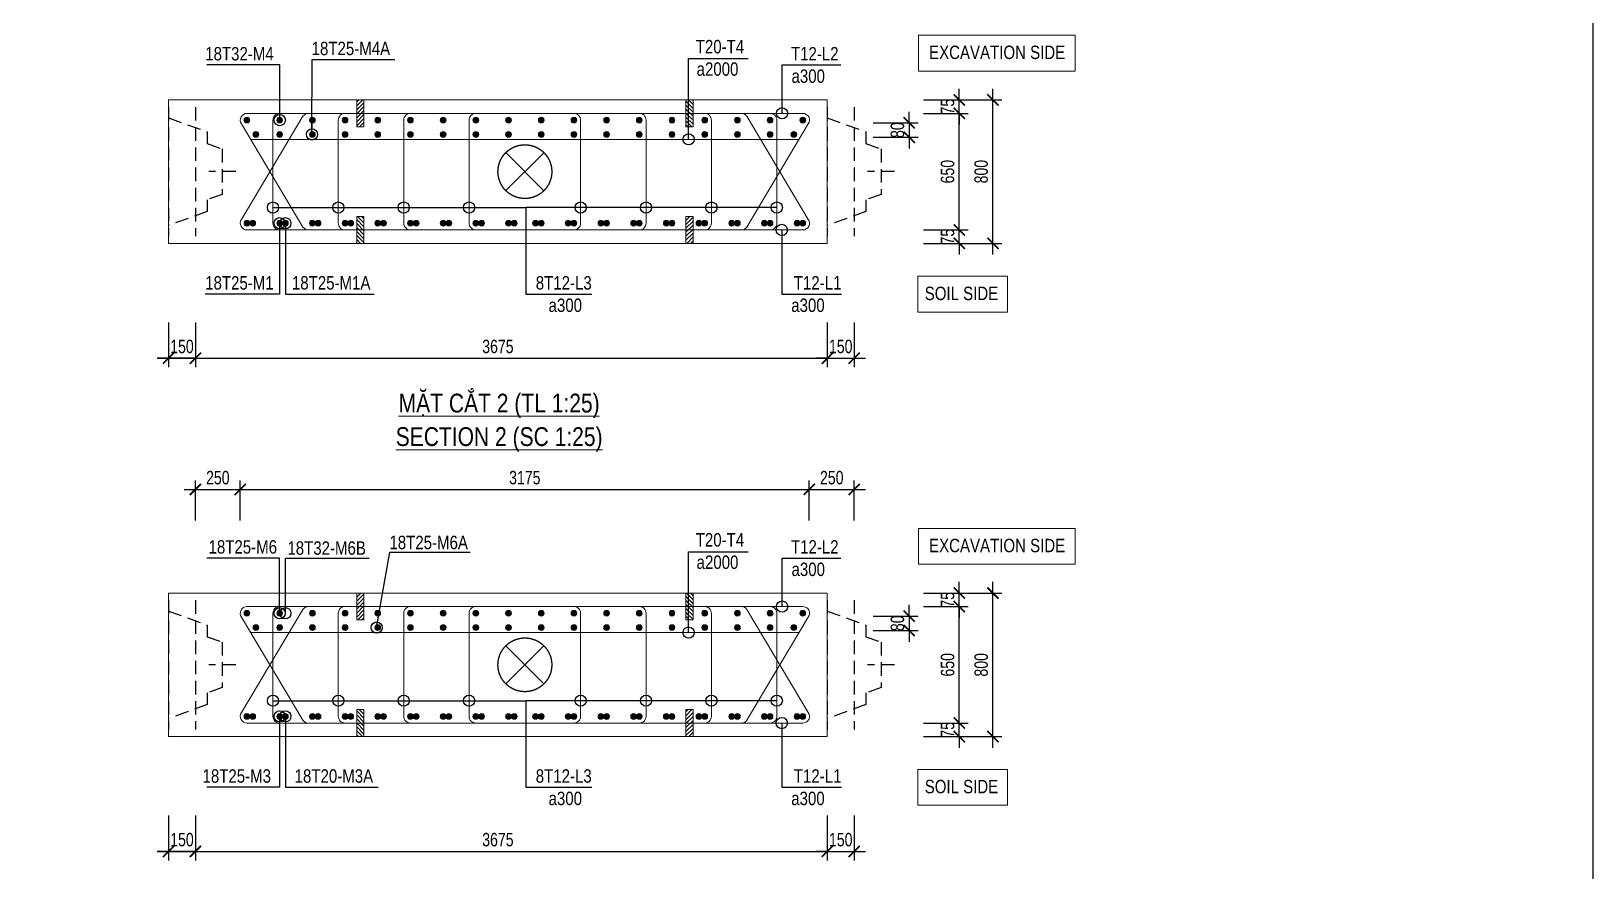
# Model space of a CAD drawing. Header units: millimetres. Extents: x 2746337 to 7547699, y -363432 to 15720.
# Drawn here: x 2805009 to 2839854, y -223504 to -204778 of the extents above; entities that cross this region are included whole.
import ezdxf
from ezdxf.enums import TextEntityAlignment as Align

# ---------------------------------------------------------------- set-up
doc = ezdxf.new("R2010")
doc.units = ezdxf.units.MM
doc.header["$LTSCALE"] = 1200
doc.header["$PDMODE"] = 3
doc.linetypes.add('CENTER', pattern=[2, 1.25, -0.25, 0.25, -0.25])
doc.linetypes.add('HIDDEN', pattern=[0.375, 0.25, -0.125])
for name, color, linetype, lineweight in [('5', 5, 'Continuous', 13), ('BOUND', 3, 'Continuous', 20), ('CWS', 8, 'HIDDEN', 9), ('ENOTE', 2, 'Continuous', 15), ('GRID', 74, 'CENTER', 15), ('K-THUOC', 1, 'Continuous', 18), ('LEADER', 8, 'Continuous', 9), ('MCT', 6, 'Continuous', 20), ('TEXTEN', 3, 'Continuous', 13), ('TEXTMA', 2, 'Continuous', 13), ('TEXTVN', 2, 'Continuous', 20), ('TIE', 4, 'Continuous', 13)]:
    doc.layers.add(name, color=color, linetype=linetype, lineweight=lineweight)
doc.layers.add('CDC.04.HIDDEN', color=8, linetype='HIDDEN')
doc.layers.add('MIE', color=5, linetype='HIDDEN')
doc.styles.add('DB_Arial', font='arial.ttf', dxfattribs={"width": 0.8})
doc.styles.add('SMTEXT', font='arial.ttf', dxfattribs={"width": 0.75})
doc.dimstyles.new('BSV25', dxfattribs={"dimtxt": 300, "dimasz": 250, "dimexe": 200, "dimexo": 0, "dimgap": 108, "dimtad": 1, "dimdec": 0, "dimlfac": 0.25, "dimdsep": 46, "dimtxsty": 'SMTEXT', "dimblk": 'ARCHTICK', "dimcen": 100, "dimdle": 250, "dimclrd": 256, "dimclre": 256, "dimclrt": 2, "dimadec": 0, "dimazin": 0, "dimtfac": 1, "dimtdec": 0, "dimtix": 1, "dimtmove": 2, "dimatfit": 3, "dimfxl": 800, "dimfxlon": 1, "dimtolj": 1, "dimtzin": 0, "dimarcsym": 0})

# ---------------------------------------------------------------- blocks, each defined once
blk = doc.blocks.new('cws800')
at = {"layer": 'CDC.04.HIDDEN'}
for p, q in [((-600, 1440), (-600, -1440)), ((0, 1440), (0, -1440))]:
    blk.add_line(p, q, dxfattribs=at)
for points in [[(0, 1200), (-860, 888), (-860, 627), (-1200, 507), (-1200, -507), (-860, -627), (-860, -888), (0, -1200)], [(-1500, 0), (-900, 0)]]:
    blk.add_lwpolyline(points, dxfattribs=at)
blk = doc.blocks.new('_ArchTick')
at = {"color": 0, "linetype": 'ByBlock', "const_width": 0.15}
blk.add_lwpolyline([(-0.5, -0.5), (0.5, 0.5)], dxfattribs=at)
blk = doc.blocks.new('*D1152')
at = {"layer": 'Defpoints', "color": 0, "transparency": 16777216}
for p in [(2808673, -209350), (2808073, -209510), (2808073, -212072)]:
    blk.add_point(p, dxfattribs=at)
at = {"layer": 'K-THUOC', "lineweight": -2, "transparency": 16777216}
for p, q in [((2808073, -211272), (2808073, -212272)), ((2808673, -211272), (2808673, -212272)), ((2808073, -212072), (2807823, -212072)), ((2808673, -212072), (2808073, -212072)), ((2808673, -212072), (2808923, -212072))]:
    blk.add_line(p, q, dxfattribs=at)
at = {"layer": 'K-THUOC', "lineweight": -2, "transparency": 16777216, "xscale": 250, "yscale": 250, "zscale": 250}
blk.add_blockref('_ArchTick', (2808073, -212072), dxfattribs=at)
at = {"layer": 'K-THUOC', "lineweight": -2, "transparency": 16777216, "xscale": 250, "yscale": 250, "zscale": 250, "rotation": 180}
blk.add_blockref('_ArchTick', (2808673, -212072), dxfattribs=at)
at = {"layer": 'K-THUOC', "color": 2, "transparency": 16777216, "insert": (2808373, -211811), "char_height": 300, "attachment_point": 5, "style": 'SMTEXT'}
blk.add_mtext('\\A1;150', dxfattribs=at)
blk = doc.blocks.new('*D1153')
at = {"layer": 'Defpoints', "color": 0, "transparency": 16777216}
for p in [(2823373, -209350), (2822773, -209510), (2823373, -212072)]:
    blk.add_point(p, dxfattribs=at)
at = {"layer": 'K-THUOC', "lineweight": -2, "transparency": 16777216}
for p, q in [((2822773, -211272), (2822773, -212272)), ((2823373, -211272), (2823373, -212272)), ((2822773, -212072), (2822523, -212072)), ((2822773, -212072), (2823373, -212072)), ((2823373, -212072), (2823623, -212072))]:
    blk.add_line(p, q, dxfattribs=at)
at = {"layer": 'K-THUOC', "lineweight": -2, "transparency": 16777216, "xscale": 250, "yscale": 250, "zscale": 250}
blk.add_blockref('_ArchTick', (2822773, -212072), dxfattribs=at)
at = {"layer": 'K-THUOC', "lineweight": -2, "transparency": 16777216, "xscale": 250, "yscale": 250, "zscale": 250, "rotation": 180}
blk.add_blockref('_ArchTick', (2823373, -212072), dxfattribs=at)
at = {"layer": 'K-THUOC', "color": 2, "transparency": 16777216, "insert": (2823073, -211811), "char_height": 300, "attachment_point": 5, "style": 'SMTEXT'}
blk.add_mtext('\\A1;150', dxfattribs=at)
blk = doc.blocks.new('*D1156')
at = {"layer": 'Defpoints', "color": 0, "transparency": 16777216}
for p in [(2808073, -209510), (2822773, -209510), (2822773, -212072)]:
    blk.add_point(p, dxfattribs=at)
at = {"layer": 'K-THUOC', "lineweight": -2, "transparency": 16777216}
for p, q in [((2808073, -211272), (2808073, -212272)), ((2822773, -211272), (2822773, -212272)), ((2807823, -212072), (2823023, -212072))]:
    blk.add_line(p, q, dxfattribs=at)
at = {"layer": 'K-THUOC', "lineweight": -2, "transparency": 16777216, "xscale": 250, "yscale": 250, "zscale": 250, "rotation": 180}
blk.add_blockref('_ArchTick', (2808073, -212072), dxfattribs=at)
at = {"layer": 'K-THUOC', "lineweight": -2, "transparency": 16777216, "xscale": 250, "yscale": 250, "zscale": 250}
blk.add_blockref('_ArchTick', (2822773, -212072), dxfattribs=at)
at = {"layer": 'K-THUOC', "color": 2, "transparency": 16777216, "insert": (2815423, -211811), "char_height": 300, "attachment_point": 5, "style": 'SMTEXT'}
blk.add_mtext('\\A1;3675', dxfattribs=at)
blk = doc.blocks.new('mct1')
at = {"lineweight": 9}
h = blk.add_hatch(color=256, dxfattribs=at)
h.dxf.hatch_style = 1
h.paths.add_polyline_path([(-16, 0, 1), (16, 0, 1)])
blk.add_circle((0, 0), 16, dxfattribs=at)
blk = doc.blocks.new('tremie')
at = {"layer": 'MIE', "color": 74, "ltscale": 1000}
for p, q in [((424, -424), (-424, 424)), ((424, 424), (-424, -424))]:
    blk.add_line(p, q, dxfattribs=at)
at = {"layer": 'MIE', "ltscale": 500}
blk.add_circle((0, 0), 600, dxfattribs=at)
blk = doc.blocks.new('sp')
at = {"layer": '5', "lineweight": 20}
h = blk.add_hatch(dxfattribs=at)
h.set_pattern_fill('ANSI31', color=256, scale=500)
h.set_pattern_definition([(45, (0, 0), (-44.194, 44.194), [])])
h.paths.add_polyline_path([(80, 300), (-80, 300), (-80, -300), (80, -300)])
blk.add_lwpolyline([(-80, -300), (80, -300), (80, 300), (-80, 300)], close=True, dxfattribs=at)
blk = doc.blocks.new('*D1158')
at = {"layer": 'Defpoints', "color": 0, "transparency": 16777216}
for p in [(2824969, -206310), (2826469, -206310), (2824969, -209510)]:
    blk.add_point(p, dxfattribs=at)
at = {"layer": 'K-THUOC', "lineweight": -2, "transparency": 16777216}
for p, q in [((2826469, -209760), (2826469, -206060)), ((2825669, -206310), (2826669, -206310)), ((2825669, -209510), (2826669, -209510))]:
    blk.add_line(p, q, dxfattribs=at)
at = {"layer": 'K-THUOC', "lineweight": -2, "transparency": 16777216, "xscale": 250, "yscale": 250, "zscale": 250}
for p, rotation in [((2826469, -206310), 90), ((2826469, -209510), 270)]:
    blk.add_blockref('_ArchTick', p, dxfattribs=dict(at, rotation=rotation))
at = {"layer": 'K-THUOC', "color": 2, "transparency": 16777216, "insert": (2826208, -207910), "char_height": 300, "attachment_point": 5, "rotation": 90, "style": 'SMTEXT'}
blk.add_mtext('\\A1;800', dxfattribs=at)
blk = doc.blocks.new('*D1159')
at = {"layer": 'Defpoints', "color": 0, "transparency": 16777216}
for p in [(2824969, -209210), (2825719, -209210), (2824611, -209510)]:
    blk.add_point(p, dxfattribs=at)
at = {"layer": 'K-THUOC', "lineweight": -2, "transparency": 16777216}
for p, q in [((2825719, -209210), (2825719, -208960)), ((2824969, -209210), (2825919, -209210)), ((2825719, -209510), (2825719, -209210)), ((2824919, -209510), (2825919, -209510)), ((2825719, -209510), (2825719, -209760))]:
    blk.add_line(p, q, dxfattribs=at)
at = {"layer": 'K-THUOC', "lineweight": -2, "transparency": 16777216, "xscale": 250, "yscale": 250, "zscale": 250}
for p, rotation in [((2825719, -209210), 270), ((2825719, -209510), 90)]:
    blk.add_blockref('_ArchTick', p, dxfattribs=dict(at, rotation=rotation))
at = {"layer": 'K-THUOC', "color": 2, "transparency": 16777216, "insert": (2825458, -209360), "char_height": 300, "attachment_point": 5, "rotation": 90, "style": 'SMTEXT'}
blk.add_mtext('\\A1;75', dxfattribs=at)
blk = doc.blocks.new('*D1160')
at = {"layer": 'Defpoints', "color": 0, "transparency": 16777216}
for p in [(2824611, -206610), (2825719, -206610), (2824611, -209210)]:
    blk.add_point(p, dxfattribs=at)
at = {"layer": 'K-THUOC', "lineweight": -2, "transparency": 16777216}
for p, q in [((2824919, -206610), (2825919, -206610)), ((2825719, -209460), (2825719, -206360)), ((2824919, -209210), (2825919, -209210))]:
    blk.add_line(p, q, dxfattribs=at)
at = {"layer": 'K-THUOC', "lineweight": -2, "transparency": 16777216, "xscale": 250, "yscale": 250, "zscale": 250}
for p, rotation in [((2825719, -206610), 90), ((2825719, -209210), 270)]:
    blk.add_blockref('_ArchTick', p, dxfattribs=dict(at, rotation=rotation))
at = {"layer": 'K-THUOC', "color": 2, "transparency": 16777216, "insert": (2825458, -207910), "char_height": 300, "attachment_point": 5, "rotation": 90, "style": 'SMTEXT'}
blk.add_mtext('\\A1;650', dxfattribs=at)
blk = doc.blocks.new('*D1161')
at = {"layer": 'Defpoints', "color": 0, "transparency": 16777216}
for p in [(2824611, -206310), (2824611, -206610), (2825719, -206310)]:
    blk.add_point(p, dxfattribs=at)
at = {"layer": 'K-THUOC', "lineweight": -2, "transparency": 16777216}
for p, q in [((2825719, -206310), (2825719, -206060)), ((2824919, -206310), (2825919, -206310)), ((2824919, -206610), (2825919, -206610)), ((2825719, -206610), (2825719, -206310)), ((2825719, -206610), (2825719, -206860))]:
    blk.add_line(p, q, dxfattribs=at)
at = {"layer": 'K-THUOC', "lineweight": -2, "transparency": 16777216, "xscale": 250, "yscale": 250, "zscale": 250}
for p, rotation in [((2825719, -206310), 270), ((2825719, -206610), 90)]:
    blk.add_blockref('_ArchTick', p, dxfattribs=dict(at, rotation=rotation))
at = {"layer": 'K-THUOC', "color": 2, "transparency": 16777216, "insert": (2825458, -206460), "char_height": 300, "attachment_point": 5, "rotation": 90, "style": 'SMTEXT'}
blk.add_mtext('\\A1;75', dxfattribs=at)
blk = doc.blocks.new('*D1162')
at = {"layer": 'Defpoints', "color": 0, "transparency": 16777216}
for p in [(2823633, -206824), (2823633, -207144), (2824600, -207144)]:
    blk.add_point(p, dxfattribs=at)
at = {"layer": 'K-THUOC', "lineweight": -2, "transparency": 16777216}
for p, q in [((2824600, -206824), (2824600, -206574)), ((2823800, -206824), (2824800, -206824)), ((2824600, -206824), (2824600, -207144)), ((2823800, -207144), (2824800, -207144)), ((2824600, -207144), (2824600, -207394))]:
    blk.add_line(p, q, dxfattribs=at)
at = {"layer": 'K-THUOC', "lineweight": -2, "transparency": 16777216, "xscale": 250, "yscale": 250, "zscale": 250}
for p, rotation in [((2824600, -206824), 270), ((2824600, -207144), 90)]:
    blk.add_blockref('_ArchTick', p, dxfattribs=dict(at, rotation=rotation))
at = {"layer": 'K-THUOC', "color": 2, "transparency": 16777216, "insert": (2824339, -206984), "char_height": 300, "attachment_point": 5, "rotation": 90, "style": 'SMTEXT'}
blk.add_mtext('\\A1;80', dxfattribs=at)
blk = doc.blocks.new('*D1163')
at = {"layer": 'Defpoints', "color": 0, "transparency": 16777216}
for p in [(2808073, -220510), (2808673, -220350), (2808073, -223072)]:
    blk.add_point(p, dxfattribs=at)
at = {"layer": 'K-THUOC', "lineweight": -2, "transparency": 16777216}
for p, q in [((2808073, -222272), (2808073, -223272)), ((2808673, -222272), (2808673, -223272)), ((2808073, -223072), (2807823, -223072)), ((2808673, -223072), (2808073, -223072)), ((2808673, -223072), (2808923, -223072))]:
    blk.add_line(p, q, dxfattribs=at)
at = {"layer": 'K-THUOC', "lineweight": -2, "transparency": 16777216, "xscale": 250, "yscale": 250, "zscale": 250}
blk.add_blockref('_ArchTick', (2808073, -223072), dxfattribs=at)
at = {"layer": 'K-THUOC', "lineweight": -2, "transparency": 16777216, "xscale": 250, "yscale": 250, "zscale": 250, "rotation": 180}
blk.add_blockref('_ArchTick', (2808673, -223072), dxfattribs=at)
at = {"layer": 'K-THUOC', "color": 2, "transparency": 16777216, "insert": (2808373, -222811), "char_height": 300, "attachment_point": 5, "style": 'SMTEXT'}
blk.add_mtext('\\A1;150', dxfattribs=at)
blk = doc.blocks.new('*D1164')
at = {"layer": 'Defpoints', "color": 0, "transparency": 16777216}
for p in [(2822773, -220510), (2823373, -220350), (2823373, -223072)]:
    blk.add_point(p, dxfattribs=at)
at = {"layer": 'K-THUOC', "lineweight": -2, "transparency": 16777216}
for p, q in [((2822773, -222272), (2822773, -223272)), ((2823373, -222272), (2823373, -223272)), ((2822773, -223072), (2822523, -223072)), ((2822773, -223072), (2823373, -223072)), ((2823373, -223072), (2823623, -223072))]:
    blk.add_line(p, q, dxfattribs=at)
at = {"layer": 'K-THUOC', "lineweight": -2, "transparency": 16777216, "xscale": 250, "yscale": 250, "zscale": 250}
blk.add_blockref('_ArchTick', (2822773, -223072), dxfattribs=at)
at = {"layer": 'K-THUOC', "lineweight": -2, "transparency": 16777216, "xscale": 250, "yscale": 250, "zscale": 250, "rotation": 180}
blk.add_blockref('_ArchTick', (2823373, -223072), dxfattribs=at)
at = {"layer": 'K-THUOC', "color": 2, "transparency": 16777216, "insert": (2823073, -222811), "char_height": 300, "attachment_point": 5, "style": 'SMTEXT'}
blk.add_mtext('\\A1;150', dxfattribs=at)
blk = doc.blocks.new('*D1165')
at = {"layer": 'Defpoints', "color": 0, "transparency": 16777216}
for p in [(2809673, -214998), (2808673, -215689), (2809673, -215689)]:
    blk.add_point(p, dxfattribs=at)
at = {"layer": 'K-THUOC', "lineweight": -2, "transparency": 16777216}
for p, q in [((2808673, -215689), (2808673, -214798)), ((2809673, -215689), (2809673, -214798)), ((2808423, -214998), (2809923, -214998))]:
    blk.add_line(p, q, dxfattribs=at)
at = {"layer": 'K-THUOC', "lineweight": -2, "transparency": 16777216, "xscale": 250, "yscale": 250, "zscale": 250, "rotation": 180}
blk.add_blockref('_ArchTick', (2808673, -214998), dxfattribs=at)
at = {"layer": 'K-THUOC', "lineweight": -2, "transparency": 16777216, "xscale": 250, "yscale": 250, "zscale": 250}
blk.add_blockref('_ArchTick', (2809673, -214998), dxfattribs=at)
at = {"layer": 'K-THUOC', "color": 2, "transparency": 16777216, "insert": (2809173, -214737), "char_height": 300, "attachment_point": 5, "style": 'SMTEXT'}
blk.add_mtext('\\A1;250', dxfattribs=at)
blk = doc.blocks.new('*D1166')
at = {"layer": 'Defpoints', "color": 0, "transparency": 16777216}
for p in [(2822372, -214998), (2809673, -215689), (2822372, -215689)]:
    blk.add_point(p, dxfattribs=at)
at = {"layer": 'K-THUOC', "lineweight": -2, "transparency": 16777216}
for p, q in [((2809673, -215689), (2809673, -214798)), ((2822372, -215689), (2822372, -214798)), ((2809423, -214998), (2822622, -214998))]:
    blk.add_line(p, q, dxfattribs=at)
at = {"layer": 'K-THUOC', "lineweight": -2, "transparency": 16777216, "xscale": 250, "yscale": 250, "zscale": 250, "rotation": 180}
blk.add_blockref('_ArchTick', (2809673, -214998), dxfattribs=at)
at = {"layer": 'K-THUOC', "lineweight": -2, "transparency": 16777216, "xscale": 250, "yscale": 250, "zscale": 250}
blk.add_blockref('_ArchTick', (2822372, -214998), dxfattribs=at)
at = {"layer": 'K-THUOC', "color": 2, "transparency": 16777216, "insert": (2816023, -214737), "char_height": 300, "attachment_point": 5, "style": 'SMTEXT'}
blk.add_mtext('\\A1;3175', dxfattribs=at)
blk = doc.blocks.new('*D1167')
at = {"layer": 'Defpoints', "color": 0, "transparency": 16777216}
for p in [(2808073, -220510), (2822773, -220510), (2822773, -223072)]:
    blk.add_point(p, dxfattribs=at)
at = {"layer": 'K-THUOC', "lineweight": -2, "transparency": 16777216}
for p, q in [((2808073, -222272), (2808073, -223272)), ((2822773, -222272), (2822773, -223272)), ((2807823, -223072), (2823023, -223072))]:
    blk.add_line(p, q, dxfattribs=at)
at = {"layer": 'K-THUOC', "lineweight": -2, "transparency": 16777216, "xscale": 250, "yscale": 250, "zscale": 250, "rotation": 180}
blk.add_blockref('_ArchTick', (2808073, -223072), dxfattribs=at)
at = {"layer": 'K-THUOC', "lineweight": -2, "transparency": 16777216, "xscale": 250, "yscale": 250, "zscale": 250}
blk.add_blockref('_ArchTick', (2822773, -223072), dxfattribs=at)
at = {"layer": 'K-THUOC', "color": 2, "transparency": 16777216, "insert": (2815423, -222811), "char_height": 300, "attachment_point": 5, "style": 'SMTEXT'}
blk.add_mtext('\\A1;3675', dxfattribs=at)
blk = doc.blocks.new('*D1168')
at = {"layer": 'Defpoints', "color": 0, "transparency": 16777216}
for p in [(2823373, -214998), (2822372, -215689), (2823373, -215689)]:
    blk.add_point(p, dxfattribs=at)
at = {"layer": 'K-THUOC', "lineweight": -2, "transparency": 16777216}
for p, q in [((2822372, -215689), (2822372, -214798)), ((2823373, -215689), (2823373, -214798)), ((2822122, -214998), (2823623, -214998))]:
    blk.add_line(p, q, dxfattribs=at)
at = {"layer": 'K-THUOC', "lineweight": -2, "transparency": 16777216, "xscale": 250, "yscale": 250, "zscale": 250, "rotation": 180}
blk.add_blockref('_ArchTick', (2822372, -214998), dxfattribs=at)
at = {"layer": 'K-THUOC', "lineweight": -2, "transparency": 16777216, "xscale": 250, "yscale": 250, "zscale": 250}
blk.add_blockref('_ArchTick', (2823373, -214998), dxfattribs=at)
at = {"layer": 'K-THUOC', "color": 2, "transparency": 16777216, "insert": (2822873, -214737), "char_height": 300, "attachment_point": 5, "style": 'SMTEXT'}
blk.add_mtext('\\A1;250', dxfattribs=at)
blk = doc.blocks.new('*D1169')
at = {"layer": 'Defpoints', "color": 0, "transparency": 16777216}
for p in [(2824969, -217310), (2826469, -217310), (2824969, -220510)]:
    blk.add_point(p, dxfattribs=at)
at = {"layer": 'K-THUOC', "lineweight": -2, "transparency": 16777216}
for p, q in [((2826469, -220760), (2826469, -217060)), ((2825669, -217310), (2826669, -217310)), ((2825669, -220510), (2826669, -220510))]:
    blk.add_line(p, q, dxfattribs=at)
at = {"layer": 'K-THUOC', "lineweight": -2, "transparency": 16777216, "xscale": 250, "yscale": 250, "zscale": 250}
for p, rotation in [((2826469, -217310), 90), ((2826469, -220510), 270)]:
    blk.add_blockref('_ArchTick', p, dxfattribs=dict(at, rotation=rotation))
at = {"layer": 'K-THUOC', "color": 2, "transparency": 16777216, "insert": (2826208, -218910), "char_height": 300, "attachment_point": 5, "rotation": 90, "style": 'SMTEXT'}
blk.add_mtext('\\A1;800', dxfattribs=at)
blk = doc.blocks.new('*D1170')
at = {"layer": 'Defpoints', "color": 0, "transparency": 16777216}
for p in [(2824969, -220210), (2825719, -220210), (2824611, -220510)]:
    blk.add_point(p, dxfattribs=at)
at = {"layer": 'K-THUOC', "lineweight": -2, "transparency": 16777216}
for p, q in [((2824969, -220210), (2825919, -220210)), ((2825719, -220210), (2825719, -219960)), ((2825719, -220510), (2825719, -220210)), ((2824919, -220510), (2825919, -220510)), ((2825719, -220510), (2825719, -220760))]:
    blk.add_line(p, q, dxfattribs=at)
at = {"layer": 'K-THUOC', "lineweight": -2, "transparency": 16777216, "xscale": 250, "yscale": 250, "zscale": 250}
for p, rotation in [((2825719, -220210), 270), ((2825719, -220510), 90)]:
    blk.add_blockref('_ArchTick', p, dxfattribs=dict(at, rotation=rotation))
at = {"layer": 'K-THUOC', "color": 2, "transparency": 16777216, "insert": (2825458, -220360), "char_height": 300, "attachment_point": 5, "rotation": 90, "style": 'SMTEXT'}
blk.add_mtext('\\A1;75', dxfattribs=at)
blk = doc.blocks.new('*D1171')
at = {"layer": 'Defpoints', "color": 0, "transparency": 16777216}
for p in [(2824611, -217610), (2825719, -217610), (2824611, -220210)]:
    blk.add_point(p, dxfattribs=at)
at = {"layer": 'K-THUOC', "lineweight": -2, "transparency": 16777216}
for p, q in [((2825719, -220460), (2825719, -217360)), ((2824919, -217610), (2825919, -217610)), ((2824919, -220210), (2825919, -220210))]:
    blk.add_line(p, q, dxfattribs=at)
at = {"layer": 'K-THUOC', "lineweight": -2, "transparency": 16777216, "xscale": 250, "yscale": 250, "zscale": 250}
for p, rotation in [((2825719, -217610), 90), ((2825719, -220210), 270)]:
    blk.add_blockref('_ArchTick', p, dxfattribs=dict(at, rotation=rotation))
at = {"layer": 'K-THUOC', "color": 2, "transparency": 16777216, "insert": (2825458, -218910), "char_height": 300, "attachment_point": 5, "rotation": 90, "style": 'SMTEXT'}
blk.add_mtext('\\A1;650', dxfattribs=at)
blk = doc.blocks.new('*D1172')
at = {"layer": 'Defpoints', "color": 0, "transparency": 16777216}
for p in [(2824611, -217310), (2825719, -217310), (2824611, -217610)]:
    blk.add_point(p, dxfattribs=at)
at = {"layer": 'K-THUOC', "lineweight": -2, "transparency": 16777216}
for p, q in [((2825719, -217310), (2825719, -217060)), ((2824919, -217310), (2825919, -217310)), ((2825719, -217610), (2825719, -217310)), ((2824919, -217610), (2825919, -217610)), ((2825719, -217610), (2825719, -217860))]:
    blk.add_line(p, q, dxfattribs=at)
at = {"layer": 'K-THUOC', "lineweight": -2, "transparency": 16777216, "xscale": 250, "yscale": 250, "zscale": 250}
for p, rotation in [((2825719, -217310), 270), ((2825719, -217610), 90)]:
    blk.add_blockref('_ArchTick', p, dxfattribs=dict(at, rotation=rotation))
at = {"layer": 'K-THUOC', "color": 2, "transparency": 16777216, "insert": (2825458, -217460), "char_height": 300, "attachment_point": 5, "rotation": 90, "style": 'SMTEXT'}
blk.add_mtext('\\A1;75', dxfattribs=at)
blk = doc.blocks.new('*D1173')
at = {"layer": 'Defpoints', "color": 0, "transparency": 16777216}
for p in [(2823633, -217824), (2823633, -218144), (2824600, -218144)]:
    blk.add_point(p, dxfattribs=at)
at = {"layer": 'K-THUOC', "lineweight": -2, "transparency": 16777216}
for p, q in [((2824600, -217824), (2824600, -217574)), ((2823800, -217824), (2824800, -217824)), ((2824600, -217824), (2824600, -218144)), ((2823800, -218144), (2824800, -218144)), ((2824600, -218144), (2824600, -218394))]:
    blk.add_line(p, q, dxfattribs=at)
at = {"layer": 'K-THUOC', "lineweight": -2, "transparency": 16777216, "xscale": 250, "yscale": 250, "zscale": 250}
for p, rotation in [((2824600, -217824), 270), ((2824600, -218144), 90)]:
    blk.add_blockref('_ArchTick', p, dxfattribs=dict(at, rotation=rotation))
at = {"layer": 'K-THUOC', "color": 2, "transparency": 16777216, "insert": (2824339, -217984), "char_height": 300, "attachment_point": 5, "rotation": 90, "style": 'SMTEXT'}
blk.add_mtext('\\A1;80', dxfattribs=at)

msp = doc.modelspace()

# ---------------------------------------------------------------- linework, layer by layer
msp.add_lwpolyline([(2746337, -185266.4), (2839854.3, -185266.4), (2839854.3, -262418.8), (2746337, -262418.8)], close=True)
at = {"layer": 'BOUND'}
for points in [[(2808073.4, -209510), (2822773.4, -209510), (2822773.4, -206310), (2808073.4, -206310)], [(2808073.4, -220510), (2822773.4, -220510), (2822773.4, -217310), (2808073.4, -217310)]]:
    msp.add_lwpolyline(points, close=True, dxfattribs=at)
at = {"layer": 'ENOTE'}
for points in [[(2824805.5, -204867.5), (2828305.5, -204867.5), (2828305.5, -205667.5), (2824805.5, -205667.5)], [(2824794.8, -210244.1), (2826794.8, -210244.1), (2826794.8, -211044.1), (2824794.8, -211044.1)], [(2824805.5, -215867.5), (2828305.5, -215867.5), (2828305.5, -216667.5), (2824805.5, -216667.5)], [(2824794.8, -221244.1), (2826794.8, -221244.1), (2826794.8, -222044.1), (2824794.8, -222044.1)]]:
    msp.add_lwpolyline(points, close=True, dxfattribs=at)
at = {"layer": 'TIE'}
for p, q in [((2809905.7, -207190), (2822143.7, -207190)), ((2809905.7, -218190), (2822143.7, -218190))]:
    msp.add_line(p, q, dxfattribs=at)
at = {"layer": 'TIE', "lineweight": 20}
for points in [[(2811195.2, -206610, 0.244599), (2811072.4, -206673.9), (2809700.6, -208973.9, 0.6069433), (2809823.4, -209210), (2822226, -209210, 0.6069433), (2822348.8, -208973.9), (2820977, -206673.9, 0.244599), (2820854.2, -206610)], [(2820854.2, -209210, 0.244599), (2820977, -209146.1), (2822348.8, -206846.1, 0.6069433), (2822226, -206610), (2809823.4, -206610, 0.6069433), (2809700.6, -206846.1), (2811072.4, -209146.1, 0.244599), (2811195.2, -209210)], [(2811195.2, -217610, 0.244599), (2811072.4, -217673.9), (2809700.6, -219973.9, 0.6069433), (2809823.4, -220210), (2822226, -220210, 0.6069433), (2822348.8, -219973.9), (2820977, -217673.9, 0.244599), (2820854.2, -217610)], [(2820854.2, -220210, 0.244599), (2820977, -220146.1), (2822348.8, -217846.1, 0.6069433), (2822226, -217610), (2809823.4, -217610, 0.6069433), (2809700.6, -217846.1), (2811072.4, -220146.1, 0.244599), (2811195.2, -220210)]]:
    msp.add_lwpolyline(points, format="xyb", dxfattribs=at)
at = {"layer": 'TIE'}
for points in [[(2811003, -209210), (2810553, -209210, -0.4142136), (2810403, -209060), (2810403, -206760, -0.4142136), (2810553, -206610), (2811003, -206610)], [(2812462.1, -209210), (2812012.1, -209210, -0.4142136), (2811862.1, -209060), (2811862.1, -206760, -0.4142136), (2812012.1, -206610), (2812462.1, -206610)], [(2813921.2, -209210), (2813471.2, -209210, -0.4142136), (2813321.2, -209060), (2813321.2, -206760, -0.4142136), (2813471.2, -206610), (2813921.2, -206610)], [(2815380.4, -209210), (2814930.4, -209210, -0.4142136), (2814780.4, -209060), (2814780.4, -206760, -0.4142136), (2814930.4, -206610), (2815380.4, -206610)], [(2816669, -209210), (2817119, -209210, 0.4142136), (2817269, -209060), (2817269, -206760, 0.4142136), (2817119, -206610), (2816669, -206610)], [(2818128.2, -209210), (2818578.2, -209210, 0.4142136), (2818728.2, -209060), (2818728.2, -206760, 0.4142136), (2818578.2, -206610), (2818128.2, -206610)], [(2819587.3, -209210), (2820037.3, -209210, 0.4142136), (2820187.3, -209060), (2820187.3, -206760, 0.4142136), (2820037.3, -206610), (2819587.3, -206610)], [(2821046.4, -209210), (2821496.4, -209210, 0.4142136), (2821646.4, -209060), (2821646.4, -206760, 0.4142136), (2821496.4, -206610), (2821046.4, -206610)], [(2811003, -220210), (2810553, -220210, -0.4142136), (2810403, -220060), (2810403, -217760, -0.4142136), (2810553, -217610), (2811003, -217610)], [(2812462.1, -220210), (2812012.1, -220210, -0.4142136), (2811862.1, -220060), (2811862.1, -217760, -0.4142136), (2812012.1, -217610), (2812462.1, -217610)], [(2813921.2, -220210), (2813471.2, -220210, -0.4142136), (2813321.2, -220060), (2813321.2, -217760, -0.4142136), (2813471.2, -217610), (2813921.2, -217610)], [(2815380.4, -220210), (2814930.4, -220210, -0.4142136), (2814780.4, -220060), (2814780.4, -217760, -0.4142136), (2814930.4, -217610), (2815380.4, -217610)], [(2816669, -220210), (2817119, -220210, 0.4142136), (2817269, -220060), (2817269, -217760, 0.4142136), (2817119, -217610), (2816669, -217610)], [(2818128.2, -220210), (2818578.2, -220210, 0.4142136), (2818728.2, -220060), (2818728.2, -217760, 0.4142136), (2818578.2, -217610), (2818128.2, -217610)], [(2819587.3, -220210), (2820037.3, -220210, 0.4142136), (2820187.3, -220060), (2820187.3, -217760, 0.4142136), (2820037.3, -217610), (2819587.3, -217610)], [(2821046.4, -220210), (2821496.4, -220210, 0.4142136), (2821646.4, -220060), (2821646.4, -217760, 0.4142136), (2821496.4, -217610), (2821046.4, -217610)]]:
    msp.add_lwpolyline(points, format="xyb", dxfattribs=at)

# ---------------------------------------------------------------- block references
at = {"layer": 'CWS', "xscale": -1}
for p in [(2808073.4, -207910), (2822773.4, -207910), (2808073.4, -218910), (2822773.4, -218910)]:
    msp.add_blockref('cws800', p, dxfattribs=at)
at = {"layer": 'ENOTE'}
for p in [(2812351.6, -206610), (2812351.6, -217610)]:
    msp.add_blockref('sp', p, dxfattribs=at)
at = {"layer": 'ENOTE', "xscale": -1}
for p in [(2819697.8, -206610), (2819697.8, -217610)]:
    msp.add_blockref('sp', p, dxfattribs=at)
at = {"layer": 'ENOTE', "xscale": -1, "rotation": 180}
for p in [(2812351.6, -209210), (2812351.6, -220210)]:
    msp.add_blockref('sp', p, dxfattribs=at)
at = {"layer": 'ENOTE', "rotation": 180}
for p in [(2819697.8, -209210), (2819697.8, -220210)]:
    msp.add_blockref('sp', p, dxfattribs=at)
at = {"layer": 'GRID', "rotation": 269.672406155841}
for p in [(2816024.7, -207910), (2816024.7, -218910)]:
    msp.add_blockref('tremie', p, dxfattribs=at)
at = {"layer": 'MCT', "xscale": -4, "yscale": 4, "zscale": 4, "rotation": 180}
for p in [(2809823.4, -206760), (2810023.4, -207080), (2810553, -209060), (2810681, -209060), (2811282.6, -209060), (2811410.6, -209060), (2812012.1, -209060), (2812140.1, -209060), (2812741.7, -209060), (2812869.7, -209060), (2813471.2, -209060), (2813599.2, -209060), (2814200.8, -209060), (2814328.8, -209060), (2814930.4, -209060), (2815058.4, -209060), (2815659.9, -209060), (2815787.9, -209060), (2816261.5, -209060), (2816389.5, -209060), (2816991, -209060), (2817119, -209060), (2817720.6, -209060), (2817848.6, -209060), (2818450.2, -209060), (2818578.2, -209060), (2819179.7, -209060), (2819307.7, -209060), (2819909.3, -209060), (2820037.3, -209060), (2820638.8, -209060), (2820766.8, -209060), (2821368.4, -209060), (2821496.4, -209060), (2822098, -209060), (2822226, -209060), (2809823.4, -217760), (2810023.4, -218080), (2810553, -220060), (2810681, -220060), (2811282.6, -220060), (2811410.6, -220060), (2812012.1, -220060), (2812140.1, -220060), (2812741.7, -220060), (2812869.7, -220060), (2813471.2, -220060), (2813599.2, -220060), (2814200.8, -220060), (2814328.8, -220060), (2814930.4, -220060), (2815058.4, -220060), (2815659.9, -220060), (2815787.9, -220060), (2816261.5, -220060), (2816389.5, -220060), (2816991, -220060), (2817119, -220060), (2817720.6, -220060), (2817848.6, -220060), (2818450.2, -220060), (2818578.2, -220060), (2819179.7, -220060), (2819307.7, -220060), (2819909.3, -220060), (2820037.3, -220060), (2820638.8, -220060), (2820766.8, -220060), (2821368.4, -220060), (2821496.4, -220060), (2822098, -220060), (2822226, -220060)]:
    msp.add_blockref('mct1', p, dxfattribs=at)
at = {"layer": 'MCT', "xscale": 4, "yscale": 4, "zscale": 4}
for p in [(2810553, -206760), (2811282.6, -206760), (2812012.1, -206760), (2812741.7, -206760), (2813471.2, -206760), (2814200.8, -206760), (2814930.4, -206760), (2815659.9, -206760), (2816389.5, -206760), (2817119, -206760), (2817848.6, -206760), (2818578.2, -206760), (2819307.7, -206760), (2820037.3, -206760), (2820766.8, -206760), (2821496.4, -206760), (2822226, -206760), (2810553, -207080), (2811282.6, -207080), (2812012.1, -207080), (2812741.7, -207080), (2813471.2, -207080), (2814200.8, -207080), (2814930.4, -207080), (2815659.9, -207080), (2816389.5, -207080), (2817119, -207080), (2817848.6, -207080), (2818578.2, -207080), (2819307.7, -207080), (2820037.3, -207080), (2820766.8, -207080), (2821496.4, -207080), (2822026, -207080), (2809823.4, -209060), (2809951.4, -209060), (2810553, -217760), (2811282.6, -217760), (2812012.1, -217760), (2812741.7, -217760), (2813471.2, -217760), (2814200.8, -217760), (2814930.4, -217760), (2815659.9, -217760), (2816389.5, -217760), (2817119, -217760), (2817848.6, -217760), (2818578.2, -217760), (2819307.7, -217760), (2820037.3, -217760), (2820766.8, -217760), (2821496.4, -217760), (2822226, -217760), (2810553, -218080), (2811282.6, -218080), (2812012.1, -218080), (2812741.7, -218080), (2813471.2, -218080), (2814200.8, -218080), (2814930.4, -218080), (2815659.9, -218080), (2816389.5, -218080), (2817119, -218080), (2817848.6, -218080), (2818578.2, -218080), (2819307.7, -218080), (2820037.3, -218080), (2820766.8, -218080), (2821496.4, -218080), (2822026, -218080), (2809823.4, -220060), (2809951.4, -220060)]:
    msp.add_blockref('mct1', p, dxfattribs=at)

# ---------------------------------------------------------------- texts
at = {"layer": 'TEXTEN', "style": 'DB_Arial', "width": 0.8}
for s, p in [('T20-T4', (2820917.6, -205271.9)), ('T12-L2', (2823024.4, -205430)), ('8T12-L3', (2817516.6, -210540)), ('T12-L1', (2823088.5, -210540)), ('a300', (2817299.9, -211040)), ('T20-T4', (2820917.6, -216271.9)), ('T12-L2', (2823024.4, -216430)), ('8T12-L3', (2817516.6, -221540)), ('T12-L1', (2823088.5, -221540)), ('a300', (2817299.9, -222040))]:
    msp.add_text(s, height=300, dxfattribs=at).set_placement(p, align=Align.RIGHT)
for s, p in [('a2000', (2819857.7, -205771.9)), ('a300', (2821974.7, -205930)), ('a300', (2821968.5, -211040)), ('a2000', (2819857.7, -216771.9)), ('a300', (2821974.7, -216930)), ('a300', (2821968.5, -222040))]:
    msp.add_text(s, height=300, dxfattribs=at).set_placement(p)
at = {"layer": 'TEXTMA', "style": 'DB_Arial', "width": 0.8}
for s, p in [('18T32-M4', (2808892.1, -205430)), ('18T25-M4A', (2811266.6, -205311.9)), ('18T25-M1', (2808891.3, -210540)), ('18T25-M1A', (2810826.9, -210540)), ('18T25-M6A', (2813002.4, -216331)), ('18T25-M6', (2808966.4, -216430)), ('18T32-M6B', (2810725.6, -216455.3)), ('18T25-M3', (2808831.9, -221540)), ('18T20-M3A', (2810887.2, -221540))]:
    msp.add_text(s, height=300, dxfattribs=at).set_placement(p)
at = {"layer": 'TEXTVN', "style": 'DB_Arial', "width": 0.8}
for p in [(2825044.7, -205399.1), (2825044.7, -216399.1)]:
    msp.add_text('EXCAVATION SIDE', height=300, dxfattribs=at).set_placement(p)
for p in [(2826587, -210775.7), (2826587, -221775.7)]:
    msp.add_text('SOIL SIDE', height=300, dxfattribs=at).set_placement(p, align=Align.RIGHT)
for s, p in [('%%UMẶT CẮT 2 (TL 1:25)', (2815450.6, -213071.9)), ('%%USECTION 2 (SC 1:25)', (2815450.6, -213871.9))]:
    msp.add_text(s, height=420, rotation=360, dxfattribs=at).set_placement(p, align=Align.MIDDLE)

# ---------------------------------------------------------------- dimensions: what is measured, and where the dimension line sits
at = {"layer": 'K-THUOC'}
for base, p1, p2, picture, middle in [((2825718.7, -206310), (2824610.7, -206610), (2824610.7, -206310), '*D1161', (2825458.2, -206460)), ((2826468.7, -206310), (2824968.7, -209510), (2824968.7, -206310), '*D1158', (2826207.6, -207910)), ((2824599.9, -207144), (2823633.4, -206824), (2823633.4, -207144), '*D1162', (2824338.7, -206984)), ((2825718.7, -206610), (2824610.7, -209210), (2824610.7, -206610), '*D1160', (2825457.6, -207910)), ((2825718.7, -209210), (2824610.7, -209510), (2824968.7, -209210), '*D1159', (2825458.2, -209360)), ((2825718.7, -217310), (2824610.7, -217610), (2824610.7, -217310), '*D1172', (2825458.2, -217460)), ((2826468.7, -217310), (2824968.7, -220510), (2824968.7, -217310), '*D1169', (2826207.6, -218910)), ((2825718.7, -217610), (2824610.7, -220210), (2824610.7, -217610), '*D1171', (2825457.6, -218910)), ((2824599.9, -218144), (2823633.4, -217824), (2823633.4, -218144), '*D1173', (2824338.7, -217984)), ((2825718.7, -220210), (2824610.7, -220510), (2824968.7, -220210), '*D1170', (2825458.2, -220360))]:
    dim = msp.add_linear_dim(base=base, p1=p1, p2=p2, angle=90, dimstyle='BSV25', dxfattribs=at)
    dim.commit()
    dim.dimension.update_dxf_attribs({"geometry": picture, "text_midpoint": middle})
for base, p1, p2, picture, middle in [((2808073.4, -212071.9), (2808673.4, -209350.2), (2808073.4, -209510), '*D1152', (2808373.4, -211810.7)), ((2823373.4, -212071.9), (2822773.4, -209510), (2823373.4, -209350.2), '*D1153', (2823073.4, -211810.7)), ((2822773.4, -212071.9), (2808073.4, -209510), (2822773.4, -209510), '*D1156', (2815423.4, -211810.6)), ((2809673.4, -214998.3), (2808673.4, -215689.3), (2809673.4, -215689.3), '*D1165', (2809173.4, -214737.1)), ((2822372, -214998.3), (2809673.4, -215689.3), (2822372, -215689.3), '*D1166', (2816022.7, -214737)), ((2823373.4, -214998.3), (2822372, -215689.3), (2823373.4, -215689.3), '*D1168', (2822872.7, -214737.1)), ((2808073.4, -223071.9), (2808673.4, -220350.2), (2808073.4, -220510), '*D1163', (2808373.4, -222810.7)), ((2822773.4, -223071.9), (2808073.4, -220510), (2822773.4, -220510), '*D1167', (2815423.4, -222810.6)), ((2823373.4, -223071.9), (2822773.4, -220510), (2823373.4, -220350.2), '*D1164', (2823073.4, -222810.7))]:
    dim = msp.add_linear_dim(base=base, p1=p1, p2=p2, dimstyle='BSV25', dxfattribs=at)
    dim.commit()
    dim.dimension.update_dxf_attribs({"geometry": picture, "text_midpoint": middle})

# ---------------------------------------------------------------- leaders
at = {"layer": 'LEADER'}
for points in [[(2810555.2, -206760), (2810555.2, -205530), (2808928.2, -205530)], [(2811274.3, -207080), (2811278.3, -205411.9), (2813126.6, -205411.9)], [(2819677, -207190), (2819677, -205388.8), (2821007, -205388.8)], [(2821764.7, -206610), (2821764.7, -205530), (2823074.1, -205530)], [(2810403, -208710), (2816048.3, -208710), (2816048.3, -210640), (2817517, -210640)], [(2811862.1, -208710), (2816048.3, -208710), (2816048.3, -210640), (2817517, -210640)], [(2813321.2, -208710), (2816048.3, -208710), (2816048.3, -210640)], [(2814780.4, -208710), (2816048.3, -208710), (2816048.3, -210640)], [(2818728.2, -208710), (2816048.3, -208710), (2816048.3, -210640), (2817517, -210640)], [(2820187.3, -208710), (2816048.3, -208710), (2816048.3, -210640), (2817517, -210640)], [(2817269, -208710), (2816048.3, -208710), (2816048.3, -210640)], [(2821646.4, -208710), (2816048.3, -208710), (2816048.3, -210640)], [(2810553, -209060), (2810553, -210640), (2808892.9, -210640)], [(2810681, -209060), (2810681, -210640), (2812661.4, -210640)], [(2821758.5, -209210), (2821758.5, -210640), (2823088.5, -210640)], [(2810553, -217760), (2810553, -216530), (2808927.1, -216530)], [(2810681, -217760), (2810681, -216530), (2812553, -216530)], [(2812717, -218080), (2813010.9, -216400), (2814806.5, -216400)], [(2819677, -218190), (2819677, -216388.8), (2821007, -216388.8)], [(2821764.7, -217610), (2821764.7, -216530), (2823074.1, -216530)], [(2810403, -219710), (2816048.3, -219710), (2816048.3, -221640), (2817517, -221640)], [(2811862.1, -219710), (2816048.3, -219710), (2816048.3, -221640), (2817517, -221640)], [(2813321.2, -219710), (2816048.3, -219710), (2816048.3, -221640)], [(2814780.4, -219710), (2816048.3, -219710), (2816048.3, -221640)], [(2818728.2, -219710), (2816048.3, -219710), (2816048.3, -221640), (2817517, -221640)], [(2820187.3, -219710), (2816048.3, -219710), (2816048.3, -221640), (2817517, -221640)], [(2817269, -219710), (2816048.3, -219710), (2816048.3, -221640)], [(2821646.4, -219710), (2816048.3, -219710), (2816048.3, -221640)], [(2810553, -220060), (2810553, -221640), (2808929, -221640)], [(2810681, -220060), (2810681, -221640), (2812750.4, -221640)], [(2821758.5, -220210), (2821758.5, -221640), (2823088.5, -221640)]]:
    msp.add_leader(points, dimstyle='BSV25', override={"dimldrblk": 'Origin'}, dxfattribs=at)

doc.saveas('drawing.dxf')
